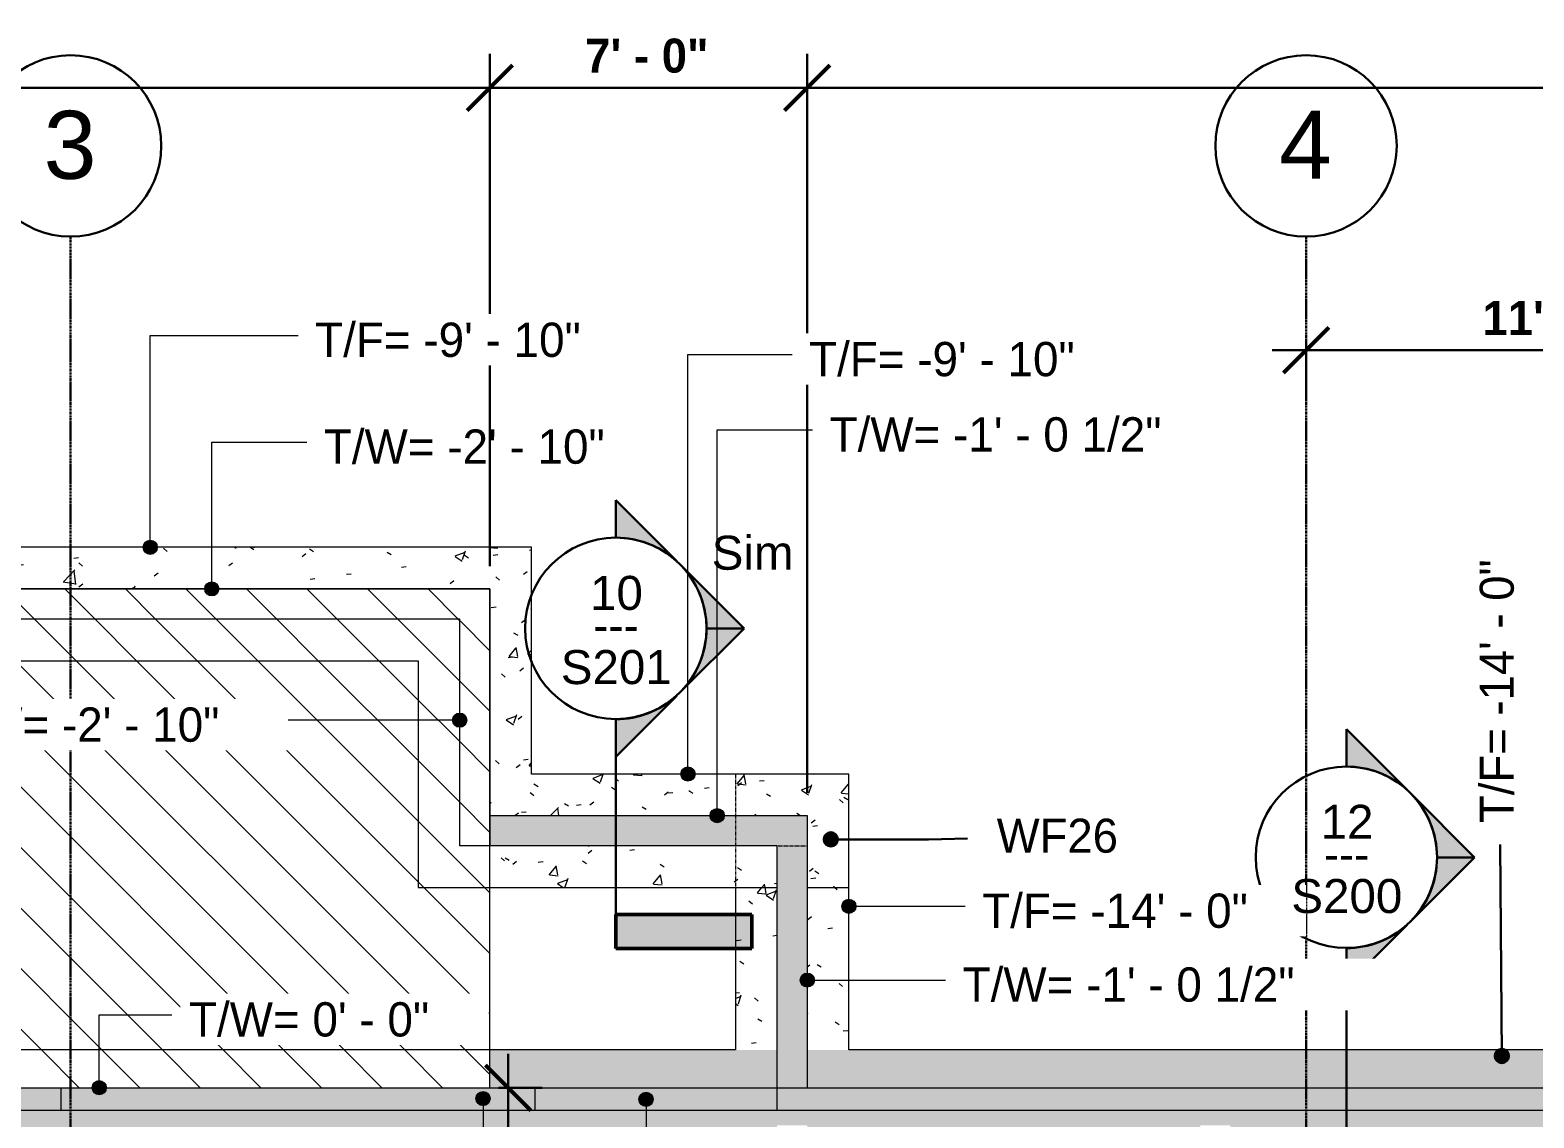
# Model space of a CAD drawing. Header units: inches. Extents: x -4164 to -1564, y 141 to 12367.
# Drawn here: x -2838 to -2440, y 12079.2 to 12367.1 of the extents above; entities that cross this region are included whole.
import ezdxf

# ---------------------------------------------------------------- set-up
doc = ezdxf.new("R2010")
doc.units = ezdxf.units.IN
doc.header["$MEASUREMENT"] = 0
doc.linetypes.add('Dash', pattern=[0.25, 0.125, -0.125])
doc.linetypes.add('Grid Line 1_2_', pattern=[0.875, 0.5, -0.125, 0.125, -0.125])
for name, color, linetype, lineweight in [('A-ANNO-DIMS', 211, 'Continuous', 9), ('A-ANNO-DIMS-96', 211, 'Continuous', 9), ('A-DETL-GENF', 92, 'Continuous', 9), ('A-DETL-THIN', 151, 'Continuous', 9), ('A-WALL', 113, 'Continuous', 13), ('A-WALL-HDLN', 110, 'Dash', 13), ('G-ANNO-DIMS', 111, 'Continuous', 9), ('G-ANNO-SYMB', 111, 'Continuous', 30), ('S-FNDN', 32, 'Continuous', 13), ('S-FNDN-HDLN', 4, 'Dash', 9), ('S-FNDN-IDEN', 2, 'Continuous', 30), ('S-GRID', 1, 'Continuous', 9), ('S-GRID-IDEN', 1, 'Continuous', 30)]:
    doc.layers.add(name, color=color, linetype=linetype, lineweight=lineweight)
doc.styles.add('Arial_1', font='arial.ttf', dxfattribs={"height": 18})
doc.styles.add('Arial_3', font='arial.ttf', dxfattribs={"height": 9})
doc.styles.add('Century Gothic', font='', dxfattribs={"height": 9})
doc.styles.add('Century Gothic_1', font='', dxfattribs={"height": 9.070866})
doc.styles.add('Century Gothic_B', font='', dxfattribs={"height": 9})
doc.styles.get('Century Gothic').set_extended_font_data('Century Gothic')
doc.styles.get('Century Gothic_1').set_extended_font_data('Century Gothic')
doc.styles.get('Century Gothic_B').set_extended_font_data('Century Gothic', bold=True)
doc.dimstyles.new('OD__1_4__Tol__', dxfattribs={"dimscale": 12, "dimtxt": 9.397514, "dimasz": 1, "dimexe": 0.75, "dimexo": 0.5, "dimgap": 0.125, "dimtad": 1, "dimrnd": 0.25, "dimzin": 1, "dimdsep": 46, "dimlunit": 4, "dimtxsty": 'Century Gothic_B', "dimblk1": 'OBLIQUE', "dimblk2": 'OBLIQUE', "dimsah": 1, "dimcen": 0.09, "dimdle": 0.75, "dimazin": 0, "dimtfac": 1, "dimtdec": 4, "dimtix": 1, "dimtmove": 0, "dimatfit": 3, "dimfxl": 1, "dimtvp": 1, "dimtfill": 1, "dimfrac": 2, "dimtolj": 1, "dimtzin": 0, "dimlwd": 30, "dimlwe": 30, "dimarcsym": 2})
pattern_1 = [(50, (0, 0), (27.5427, -2.40992), [2.88, -31.68]), (355, (0, 0), (-5.327844, 28.884266), [2.304, -25.344]), (100.451, (2.295, -0.2), (22.215316, 26.47393), [2.448, -26.924]), (46.184, (0, 7.68), (40.981875, -6.35642), [4.32, -47.52]), (96.636, (3.415, 7.15), (35.89075, 37.40619), [3.671, -40.386]), (351.184, (0, 7.68), (35.89097, 37.40622), [3.456, -38.016]), (21, (3.84, 5.76), (22.921036, -15.46073), [2.88, -31.68]), (326, (3.84, 5.76), (9.34353, 27.84574), [2.304, -25.344]), (71.451, (5.75, 4.472), (32.26477, 12.38442), [2.448, -26.924]), (37.5, (0, 0), (0.466855, 12.782707), [1.267, -23.77, 1.267, -24.461, -25.44]), (37.5, (0, 0), (0.466855, 12.782707), [-50.765, 1.267, -24.173]), (7.5, (0, 0), (10.10159, 15.14509), [1.267, -13.402, 1.267, -23.194, -9.696]), (7.5, (0, 0), (10.10159, 15.14509), [-39.13, 1.267, -8.429]), (327.5, (-8.563, 0), (20.499161, -0.86578), [1.267, -8.333, 1.267, -28.685, -39.744]), (327.5, (-8.563, 0), (20.499161, -0.86578), [-39.552, 1.267, -38.477]), (317.5, (-12.403, 0), (22.39478, 3.844288), [1.267, -11.213, 1.267, -18.624, -28.224]), (317.5, (-12.403, 0), (22.39478, 3.844288), [-32.371, 1.267, -26.957])]
pattern_2 = [(135, (0, 0), (-8.012227, -8.012227), [])]

# ---------------------------------------------------------------- blocks, each defined once
blk = doc.blocks.new('Grid - Grid Head - Circle-1738874-FOUNDATION PLAN')
at = {"layer": 'S-GRID-IDEN'}
for start, end in [(360, 180), (180, 360)]:
    blk.add_arc((0, 0), 0.25, start, end, dxfattribs=at)
blk = doc.blocks.new('DIMBLOCK21-FOUNDATION PLAN')
at = {"layer": 'A-ANNO-DIMS-96', "lineweight": 30}
for p, q in [((-2366.35, 12174.88), (-2366.35, 12291.33)), ((-2500.32, 12284.82), (-2500.32, 12273.33)), ((-2500.32, 12282.33), (-2500.32, 12284.82)), ((-2509.32, 12282.33), (-2366.35, 12282.33)), ((-2366.35, 12282.33), (-2366.35, 12174.88))]:
    blk.add_line(p, q, dxfattribs=at)
at = {"layer": 'A-ANNO-DIMS-96', "lineweight": 50}
for p, q in [((-2500.32, 12282.33), (-2494.32, 12288.33)), ((-2366.35, 12282.33), (-2360.35, 12288.33)), ((-2500.32, 12282.33), (-2506.32, 12276.33)), ((-2366.35, 12282.33), (-2372.35, 12276.33))]:
    blk.add_line(p, q, dxfattribs=at)
at = {"layer": 'A-ANNO-DIMS-96', "color": 0, "lineweight": 30, "insert": (-2453.63, 12295.37), "char_height": 9, "width": 48.6881, "attachment_point": 1, "line_spacing_factor": 0.984502, "style": 'Century Gothic_B', "bg_fill": 3, "box_fill_scale": 1.25, "bg_fill_color": 256, "bg_fill_true_color": 13158600, "bg_fill_transparency": 0}
blk.add_mtext('11\' - 2"', dxfattribs=at)
blk = doc.blocks.new('_Oblique')
at = {"color": 0, "linetype": 'ByBlock', "lineweight": -2}
blk.add_line((-0.5, -0.5), (0.5, 0.5), dxfattribs=at)
blk = doc.blocks.new('Drafting View - Section Head - Filled-1738293-FOUNDATION PLAN')
at = {"layer": 'G-ANNO-SYMB', "lineweight": 9}
h = blk.add_hatch(color=256, dxfattribs=at)
edge = h.paths.add_edge_path(flags=0)
edge.add_line((-0.4268, 0.1768), (-0.25, 0.3536))
edge.add_line((-0.25, 0.3536), (-0.25, 0.25))
edge.add_arc((-0.25, 0), 0.25, 90, 135)
h = blk.add_hatch(color=256, dxfattribs=at)
edge = h.paths.add_edge_path(flags=0)
edge.add_arc((-0.25, 0), 0.25, 45, 90)
edge.add_line((-0.25, 0.25), (-0.25, 0.3536))
edge.add_line((-0.25, 0.3536), (-0.0732, 0.1768))
h = blk.add_hatch(color=256, dxfattribs=at)
edge = h.paths.add_edge_path(flags=0)
edge.add_arc((-0.25, 0), 0.2503, 137.9216, 180)
edge.add_line((-0.5003, 0), (-0.6036, 0))
edge.add_line((-0.6036, 0), (-0.4358, 0.1678))
h = blk.add_hatch(color=256, dxfattribs=at)
edge = h.paths.add_edge_path(flags=0)
edge.add_line((-0.0642, 0.1678), (0.1036, 0))
edge.add_line((0.1036, 0), (0.0003, 0))
edge.add_arc((-0.25, 0), 0.2503, 0, 42.0784)
at = {"layer": 'G-ANNO-SYMB'}
for p, q in [((-0.25, 0.3536), (-0.4268, 0.1768)), ((-0.25, 0.25), (-0.25, 0.3536)), ((-0.0732, 0.1768), (-0.25, 0.3536)), ((-0.25, 0.3536), (-0.25, 0.25)), ((-0.4358, 0.1678), (-0.6036, 0)), ((0.1036, 0), (-0.0642, 0.1678)), ((-0.6036, 0), (-0.5003, 0)), ((0.0003, 0), (0.1036, 0))]:
    blk.add_line(p, q, dxfattribs=at)
for centre, radius, start, end in [((-0.2503, 0), 0.25, 360, 180), ((-0.25, 0), 0.25, 90, 135), ((-0.25, 0), 0.25, 45, 90), ((-0.25, 0), 0.2503, 137.9216, 180), ((-0.25, 0), 0.2503, 0, 42.0784), ((-0.2503, 0), 0.25, 180, 360)]:
    blk.add_arc(centre, radius, start, end, dxfattribs=at)
blk = doc.blocks.new('DIMBLOCK33-FOUNDATION PLAN')
at = {"layer": 'A-ANNO-DIMS-96', "lineweight": 30}
for p, q in [((-2711.54, 11832.19), (-2711.54, 12096.19)), ((-2714.03, 12087.19), (-2702.54, 12087.19)), ((-2711.54, 12087.19), (-2714.03, 12087.19)), ((-2642.32, 11841.19), (-2720.54, 11841.19)), ((-2711.54, 11841.19), (-2642.32, 11841.19))]:
    blk.add_line(p, q, dxfattribs=at)
at = {"layer": 'A-ANNO-DIMS-96', "lineweight": 50}
for p, q in [((-2711.54, 12087.19), (-2717.54, 12093.19)), ((-2711.54, 12087.19), (-2705.54, 12081.19)), ((-2711.54, 11841.19), (-2717.54, 11847.19)), ((-2711.54, 11841.19), (-2705.54, 11835.19))]:
    blk.add_line(p, q, dxfattribs=at)
at = {"layer": 'A-ANNO-DIMS-96', "color": 0, "lineweight": 30, "insert": (-2724.58, 11943.9), "char_height": 9, "width": 48.6881, "attachment_point": 1, "rotation": 90, "line_spacing_factor": 0.984502, "style": 'Century Gothic_B', "bg_fill": 3, "box_fill_scale": 1.25, "bg_fill_color": 256, "bg_fill_true_color": 13158600, "bg_fill_transparency": 0}
blk.add_mtext('20\' - 6"', dxfattribs=at)
blk = doc.blocks.new('DIMBLOCK39-FOUNDATION PLAN')
at = {"layer": 'A-ANNO-DIMS-96', "lineweight": 30}
for p, q in [((-3088.32, 12225.19), (-3088.32, 12360.78)), ((-2716.32, 12225.19), (-2716.32, 12360.78)), ((-3088.32, 12351.78), (-2716.32, 12351.78)), ((-3088.32, 12351.78), (-3088.32, 12225.19)), ((-2716.32, 12351.78), (-2716.32, 12225.19))]:
    blk.add_line(p, q, dxfattribs=at)
at = {"layer": 'A-ANNO-DIMS-96', "lineweight": 50}
for p, q in [((-3088.32, 12351.78), (-3082.32, 12357.78)), ((-2716.32, 12351.78), (-2710.32, 12357.78)), ((-3088.32, 12351.78), (-3094.32, 12345.78)), ((-2716.32, 12351.78), (-2722.32, 12345.78))]:
    blk.add_line(p, q, dxfattribs=at)
at = {"layer": 'A-ANNO-DIMS-96', "color": 0, "lineweight": 30, "insert": (-2922.61, 12364.81), "char_height": 9, "width": 48.6881, "attachment_point": 1, "line_spacing_factor": 0.984502, "style": 'Century Gothic_B', "bg_fill": 3, "box_fill_scale": 1.25, "bg_fill_color": 256, "bg_fill_true_color": 13158600, "bg_fill_transparency": 0}
blk.add_mtext('31\' - 0"', dxfattribs=at)
blk = doc.blocks.new('DIMBLOCK40-FOUNDATION PLAN')
at = {"layer": 'A-ANNO-DIMS-96', "lineweight": 30}
for p, q in [((-2716.32, 12225.19), (-2716.32, 12360.78)), ((-2632.32, 12165.19), (-2632.32, 12360.78)), ((-2716.32, 12351.78), (-2632.32, 12351.78)), ((-2716.32, 12351.78), (-2716.32, 12225.19)), ((-2632.32, 12351.78), (-2632.32, 12165.19))]:
    blk.add_line(p, q, dxfattribs=at)
at = {"layer": 'A-ANNO-DIMS-96', "lineweight": 50}
for p, q in [((-2716.32, 12351.78), (-2710.32, 12357.78)), ((-2632.32, 12351.78), (-2626.32, 12357.78)), ((-2716.32, 12351.78), (-2722.32, 12345.78)), ((-2632.32, 12351.78), (-2638.32, 12345.78))]:
    blk.add_line(p, q, dxfattribs=at)
at = {"layer": 'A-ANNO-DIMS-96', "color": 0, "lineweight": 30, "insert": (-2691.11, 12364.81), "char_height": 9, "width": 40.2751, "attachment_point": 1, "line_spacing_factor": 0.984502, "style": 'Century Gothic_B', "bg_fill": 3, "box_fill_scale": 1.25, "bg_fill_color": 256, "bg_fill_true_color": 13158600, "bg_fill_transparency": 0}
blk.add_mtext('7\' - 0"', dxfattribs=at)
blk = doc.blocks.new('DIMBLOCK41-FOUNDATION PLAN')
at = {"layer": 'A-ANNO-DIMS-96', "lineweight": 30}
for p, q in [((-2632.32, 12165.19), (-2632.32, 12360.78)), ((-1943.32, 12093.19), (-1943.32, 12360.78)), ((-2632.32, 12351.78), (-1934.32, 12351.78)), ((-2632.32, 12351.78), (-2632.32, 12165.19)), ((-1943.32, 12351.78), (-1943.32, 12093.19))]:
    blk.add_line(p, q, dxfattribs=at)
at = {"layer": 'A-ANNO-DIMS-96', "lineweight": 50}
for p, q in [((-2632.32, 12351.78), (-2626.32, 12357.78)), ((-1943.32, 12351.78), (-1937.32, 12357.78)), ((-2632.32, 12351.78), (-2638.32, 12345.78)), ((-1943.32, 12351.78), (-1949.32, 12345.78))]:
    blk.add_line(p, q, dxfattribs=at)
at = {"layer": 'A-ANNO-DIMS-96', "color": 0, "lineweight": 30, "insert": (-2308.11, 12364.81), "char_height": 9, "width": 48.6881, "attachment_point": 1, "line_spacing_factor": 0.984502, "style": 'Century Gothic_B', "bg_fill": 3, "box_fill_scale": 1.25, "bg_fill_color": 256, "bg_fill_true_color": 13158600, "bg_fill_transparency": 0}
blk.add_mtext('57\' - 5"', dxfattribs=at)
blk = doc.blocks.new('Section - 3_32_ x 3_8_-1738294-FOUNDATION PLAN')
at = {"layer": 'G-ANNO-SYMB', "lineweight": 9}
blk.add_hatch(color=256, dxfattribs=at).paths.add_polyline_path([(0, 0.375), (0, 0), (-0.09375, 0), (-0.09375, 0.375)], flags=0)
at = {"layer": 'G-ANNO-SYMB', "lineweight": 50}
for p, q in [((0, 0.375), (-0.09375, 0.375)), ((-0.09375, 0.375), (-0.09375, 0)), ((0, 0), (0, 0.375)), ((-0.09375, 0), (0, 0))]:
    blk.add_line(p, q, dxfattribs=at)
blk = doc.blocks.new('Section - Section Head - Filled-1738293-FOUNDATION PLAN')
at = {"layer": 'G-ANNO-SYMB', "lineweight": 9}
h = blk.add_hatch(color=256, dxfattribs=at)
edge = h.paths.add_edge_path(flags=0)
edge.add_line((-0.4268, 0.1768), (-0.25, 0.3536))
edge.add_line((-0.25, 0.3536), (-0.25, 0.25))
edge.add_arc((-0.25, 0), 0.25, 90, 135)
h = blk.add_hatch(color=256, dxfattribs=at)
edge = h.paths.add_edge_path(flags=0)
edge.add_arc((-0.25, 0), 0.25, 45, 90)
edge.add_line((-0.25, 0.25), (-0.25, 0.3536))
edge.add_line((-0.25, 0.3536), (-0.0732, 0.1768))
h = blk.add_hatch(color=256, dxfattribs=at)
edge = h.paths.add_edge_path(flags=0)
edge.add_arc((-0.25, 0), 0.2503, 137.9216, 180)
edge.add_line((-0.5003, 0), (-0.6036, 0))
edge.add_line((-0.6036, 0), (-0.4358, 0.1678))
h = blk.add_hatch(color=256, dxfattribs=at)
edge = h.paths.add_edge_path(flags=0)
edge.add_line((-0.0642, 0.1678), (0.1036, 0))
edge.add_line((0.1036, 0), (0.0003, 0))
edge.add_arc((-0.25, 0), 0.2503, 0, 42.0784)
at = {"layer": 'G-ANNO-SYMB'}
for p, q in [((-0.25, 0.3536), (-0.4268, 0.1768)), ((-0.25, 0.25), (-0.25, 0.3536)), ((-0.0732, 0.1768), (-0.25, 0.3536)), ((-0.25, 0.3536), (-0.25, 0.25)), ((-0.4358, 0.1678), (-0.6036, 0)), ((0.1036, 0), (-0.0642, 0.1678)), ((-0.6036, 0), (-0.5003, 0)), ((0.0003, 0), (0.1036, 0))]:
    blk.add_line(p, q, dxfattribs=at)
for centre, radius, start, end in [((-0.2503, 0), 0.25, 360, 180), ((-0.25, 0), 0.25, 90, 135), ((-0.25, 0), 0.25, 45, 90), ((-0.25, 0), 0.2503, 137.9216, 180), ((-0.25, 0), 0.2503, 0, 42.0784), ((-0.2503, 0), 0.25, 180, 360)]:
    blk.add_arc(centre, radius, start, end, dxfattribs=at)

msp = doc.modelspace()

# ---------------------------------------------------------------- hatches: boundary and pattern name
at = {"layer": 'A-DETL-GENF'}
h = msp.add_hatch(dxfattribs=at)
h.set_pattern_fill('FP_49', color=250, style=0, pattern_type=2)
h.set_pattern_definition(pattern_2)
h.paths.add_polyline_path([(-3144.32374, 12087.1894), (-3136.32374, 12087.1894), (-3136.32374, 12151.1894), (-3080.32374, 12151.1894), (-3080.32374, 12211.1894), (-2724.32374, 12211.1894), (-2724.32374, 12151.1894), (-2716.32374, 12151.1894), (-2716.32374, 12219.1894), (-3088.32374, 12219.1894), (-3088.32374, 12159.1894), (-3144.32374, 12159.1894), (-3144.32374, 12096.53851)], flags=0)
h = msp.add_hatch(dxfattribs=at)
h.set_pattern_fill('FP_49', color=250, style=0, pattern_type=2)
h.set_pattern_definition(pattern_2)
h.paths.add_polyline_path([(-2716.32374, 12087.1894), (-2716.32374, 12097.1894), (-3125.32374, 12097.1894), (-3125.32374, 12140.1894), (-3069.32374, 12140.1894), (-3069.32374, 12200.1894), (-2735.32374, 12200.1894), (-2735.32374, 12140.1894), (-2716.32374, 12140.1894), (-2716.32374, 12151.1894), (-2724.32374, 12151.1894), (-2724.32374, 12211.1894), (-3080.32374, 12211.1894), (-3080.32374, 12151.1894), (-3136.32374, 12151.1894), (-3136.32374, 12087.1894), (-2829.92374, 12087.1894)], flags=0)
h = msp.add_hatch(dxfattribs=at)
h.set_pattern_fill('FP_49', color=250, style=0, pattern_type=2)
h.set_pattern_definition(pattern_2)
h.paths.add_polyline_path([(-3099.32374, 12097.1894), (-2716.32374, 12097.1894), (-2716.32374, 12140.1894), (-2735.32374, 12140.1894), (-2735.32374, 12200.1894), (-3069.32374, 12200.1894), (-3069.32374, 12140.1894), (-3125.32374, 12140.1894), (-3125.32374, 12097.1894)], flags=0)
at = {"layer": 'A-WALL'}
for points in [[(-2632.32374, 12151.1894), (-2632.32374, 12159.1894), (-2716.32374, 12159.1894), (-2716.32374, 12151.1894), (-2640.32374, 12151.1894)], [(-2640.32374, 12087.1894), (-2632.32374, 12087.1894), (-2632.32374, 12151.1894), (-2640.32374, 12151.1894), (-2640.32374, 12097.1894)]]:
    msp.add_hatch(color=256, dxfattribs=at).paths.add_polyline_path(points, flags=0)
at = {"layer": 'G-ANNO-DIMS'}
h = msp.add_hatch(color=256, dxfattribs=at)
edge = h.paths.add_edge_path(flags=0)
edge.add_arc((-2789.9405, 12219.1894), 1.875, 0, 360)
h = msp.add_hatch(color=256, dxfattribs=at)
edge = h.paths.add_edge_path(flags=0)
edge.add_arc((-2724.32374, 12184.44274), 1.875, 0, 360)
h = msp.add_hatch(color=256, dxfattribs=at)
edge = h.paths.add_edge_path(flags=0)
edge.add_arc((-2656.18878, 12159.1894), 1.875, 0, 360)
h = msp.add_hatch(color=256, dxfattribs=at)
edge = h.paths.add_edge_path(flags=0)
edge.add_arc((-2632.32374, 12115.65859), 1.875, 0, 360)
h = msp.add_hatch(color=256, dxfattribs=at)
edge = h.paths.add_edge_path(flags=0)
edge.add_arc((-2819.7437, 12087.1894), 1.875, 0, 360)
at = {"layer": 'S-FNDN', "lineweight": 9}
h = msp.add_hatch(dxfattribs=at)
h.set_pattern_fill('FP_6', color=256, style=0, pattern_type=2)
h.set_pattern_definition(pattern_1)
h.paths.add_polyline_path([(-2716.32374, 12200.1894), (-2705.32374, 12200.1894), (-2705.32374, 12230.1894), (-3069.32374, 12230.1894), (-3069.32374, 12219.1894), (-2716.32374, 12219.1894), (-2716.32374, 12211.1894)], flags=0)
h = msp.add_hatch(dxfattribs=at)
h.set_pattern_fill('FP_6', color=256, style=0, pattern_type=2)
h.set_pattern_definition(pattern_1)
h.paths.add_polyline_path([(-2705.32374, 12140.1894), (-2705.32374, 12151.1894), (-2716.32374, 12151.1894), (-2716.32374, 12140.1894)], flags=0)
h.paths.add_polyline_path([(-2705.32374, 12159.1894), (-2705.32374, 12200.1894), (-2716.32374, 12200.1894), (-2716.32374, 12159.1894)], flags=0)
h = msp.add_hatch(dxfattribs=at)
h.set_pattern_fill('FP_6', color=256, style=0, pattern_type=2)
h.set_pattern_definition(pattern_1)
h.paths.add_polyline_path([(-2632.32374, 12140.1894), (-2621.32374, 12140.1894), (-2621.32374, 12170.1894), (-2705.32374, 12170.1894), (-2705.32374, 12159.1894), (-2632.32374, 12159.1894), (-2632.32374, 12151.1894)], flags=0)
h.paths.add_polyline_path([(-2640.32374, 12140.1894), (-2640.32374, 12151.1894), (-2705.32374, 12151.1894), (-2705.32374, 12140.1894), (-2648.32374, 12140.1894)], flags=0)
h = msp.add_hatch(dxfattribs=at)
h.set_pattern_fill('FP_6', color=256, style=0, pattern_type=2)
h.set_pattern_definition(pattern_1)
h.paths.add_polyline_path([(-2648.32374, 12097.1894), (-2640.32374, 12097.1894), (-2640.32374, 12140.1894), (-2651.32374, 12140.1894), (-2651.32374, 12097.1894)], flags=0)
h.paths.add_polyline_path([(-2632.32374, 12097.1894), (-2621.32374, 12097.1894), (-2621.32374, 12140.1894), (-2632.32374, 12140.1894), (-2632.32374, 12100.21692)], flags=0)
h = msp.add_hatch(dxfattribs=at)
h.set_pattern_fill('FP_6', color=256, style=0, pattern_type=2)
h.set_pattern_definition(pattern_1)
h.paths.add_polyline_path([(-3842.32374, 12067.1894), (-3829.32374, 12067.1894), (-3829.32374, 12087.1894), (-3144.32374, 12087.1894), (-3144.32374, 12097.1894), (-3842.32374, 12097.1894), (-3842.32374, 12079.20469)], flags=0)
h.paths.add_polyline_path([(-3806.32374, 12067.1894), (-3011.13624, 12067.1894), (-3011.13624, 12077.1894), (-3819.32374, 12077.1894), (-3819.32374, 12067.1894)], flags=0)
h.paths.add_polyline_path([(-3005.13624, 12067.1894), (-2873.76124, 12067.1894), (-2873.76124, 12077.1894), (-3005.13624, 12077.1894)], flags=0)
h.paths.add_polyline_path([(-2648.32374, 12067.1894), (-2640.32374, 12067.1894), (-2640.32374, 12077.1894), (-2867.76124, 12077.1894), (-2867.76124, 12067.1894), (-2694.32374, 12067.1894)], flags=0)
h.paths.add_polyline_path([(-2160.32374, 12067.1894), (-1968.32374, 12067.1894), (-1968.32374, 12077.1894), (-2520.32374, 12077.1894), (-2520.32374, 12067.1894), (-2186.32374, 12067.1894)], flags=0)
h.paths.add_polyline_path([(-2624.32374, 12067.1894), (-2528.32374, 12067.1894), (-2528.32374, 12077.1894), (-2632.32374, 12077.1894), (-2632.32374, 12067.1894)], flags=0)
h.paths.add_polyline_path([(-2704.32374, 12087.1894), (-2640.32374, 12087.1894), (-2640.32374, 12097.1894), (-2716.32374, 12097.1894), (-2716.32374, 12087.1894)], flags=0)
h.paths.add_polyline_path([(-2349.92374, 12087.1894), (-1968.32374, 12087.1894), (-1968.32374, 12097.1894), (-2632.32374, 12097.1894), (-2632.32374, 12087.1894), (-2352.25165, 12087.1894)], flags=0)
at = {"layer": 'S-FNDN'}
for points in [[(-2838.32374, 12081.1894), (-2829.92374, 12081.1894), (-2829.92374, 12087.1894), (-2870.76124, 12087.1894), (-2870.76124, 12081.1894)], [(-2829.92374, 12081.1894), (-2704.32374, 12081.1894), (-2704.32374, 12087.1894), (-2829.92374, 12087.1894)], [(-2649.72374, 12081.1894), (-2640.32374, 12081.1894), (-2640.32374, 12087.1894), (-2704.32374, 12087.1894), (-2704.32374, 12081.1894), (-2694.32374, 12081.1894)], [(-2563.1904, 12081.1894), (-2349.92374, 12081.1894), (-2349.92374, 12087.1894), (-2640.32374, 12087.1894), (-2640.32374, 12081.1894), (-2574.75415, 12081.1894)], [(-3823.32374, 12077.1894), (-2186.32374, 12077.1894), (-2186.32374, 12081.1894), (-3823.32374, 12081.1894)]]:
    msp.add_hatch(color=256, dxfattribs=at).paths.add_polyline_path(points, flags=0)
at = {"layer": 'S-FNDN-IDEN'}
h = msp.add_hatch(color=256, dxfattribs=at)
edge = h.paths.add_edge_path(flags=0)
edge.add_arc((-2448.49453, 12095.58569), 1.875, 0, 360)

# ---------------------------------------------------------------- linework, layer by layer
at = {"layer": 'A-DETL-THIN'}
for p, q in [((-2716.32374, 12219.1894), (-3088.32374, 12219.1894)), ((-2716.32374, 12087.1894), (-2716.32374, 12219.1894)), ((-3144.32374, 12087.1894), (-2716.32374, 12087.1894))]:
    msp.add_line(p, q, dxfattribs=at)
at = {"layer": 'A-WALL'}
for p, q in [((-3088.32374, 12219.1894), (-2716.32374, 12219.1894)), ((-2716.32374, 12219.1894), (-2716.32374, 12151.1894)), ((-2724.32374, 12211.1894), (-3080.32374, 12211.1894)), ((-2724.32374, 12151.1894), (-2724.32374, 12211.1894)), ((-2716.32374, 12159.1894), (-2632.32374, 12159.1894)), ((-2632.32374, 12159.1894), (-2632.32374, 12087.1894)), ((-2640.32374, 12151.1894), (-2724.32374, 12151.1894)), ((-2640.32374, 12087.1894), (-2640.32374, 12151.1894))]:
    msp.add_line(p, q, dxfattribs=at)
at = {"layer": 'A-WALL-HDLN'}
msp.add_line((-2640.32178, 12151.1894), (-2632.32374, 12151.1894), dxfattribs=at)
at = {"layer": 'G-ANNO-DIMS'}
for p, q in [((-2656.18878, 12261.24318), (-2630.9264, 12261.24318)), ((-2656.18878, 12159.1894), (-2656.18878, 12261.24318)), ((-2789.9405, 12258.0149), (-2764.79225, 12258.0149)), ((-2789.9405, 12219.1894), (-2789.9405, 12258.0149)), ((-2767.79356, 12184.44274), (-2782.58354, 12184.44274)), ((-2724.32374, 12184.44274), (-2767.79356, 12184.44274)), ((-2632.32374, 12115.65859), (-2606.27248, 12115.65859)), ((-2606.27248, 12115.65859), (-2595.70821, 12115.65859)), ((-2819.7437, 12106.44068), (-2800.47885, 12106.44068)), ((-2819.7437, 12087.1894), (-2819.7437, 12106.44068))]:
    msp.add_line(p, q, dxfattribs=at)
for centre in [(-2789.9405, 12219.1894), (-2724.32374, 12184.44274), (-2656.18878, 12159.1894), (-2632.32374, 12115.65859), (-2819.7437, 12087.1894)]:
    msp.add_circle(centre, 1.875, dxfattribs=at)
at = {"layer": 'G-ANNO-SYMB'}
msp.add_line((-2489.64301, 12124.13517), (-2489.64301, 12024.63713), dxfattribs=at)
at = {"layer": 'S-FNDN', "color": 253}
for p, q in [((-2705.32374, 12230.1894), (-3099.32374, 12230.1894)), ((-2705.32374, 12170.1894), (-2705.32374, 12230.1894)), ((-3069.32374, 12200.1894), (-2735.32374, 12200.1894)), ((-2735.32374, 12200.1894), (-2735.32374, 12140.1894)), ((-2621.32374, 12170.1894), (-2705.32374, 12170.1894)), ((-2621.32374, 12097.1894), (-2621.32374, 12170.1894)), ((-2735.32374, 12140.1894), (-2640.32374, 12140.1894)), ((-2651.32374, 12140.1894), (-2651.32374, 12097.1894)), ((-2632.32374, 12140.1894), (-2621.32374, 12140.1894)), ((-2651.32374, 12097.1894), (-3125.32374, 12097.1894)), ((-1968.32374, 12097.1894), (-2621.32374, 12097.1894))]:
    msp.add_line(p, q, dxfattribs=at)
at = {"layer": 'S-FNDN'}
for p, q in [((-2870.76124, 12087.1894), (-2186.32374, 12087.1894)), ((-2829.92374, 12087.1894), (-2829.92374, 12081.1894)), ((-2704.32374, 12081.1894), (-2704.32374, 12087.1894)), ((-2640.32374, 12081.1894), (-2640.32374, 12087.1894)), ((-2186.32374, 12081.1894), (-2983.52374, 12081.1894))]:
    msp.add_line(p, q, dxfattribs=at)
at = {"layer": 'S-FNDN-HDLN'}
for p, q in [((-2651.32374, 12170.1894), (-2651.32374, 12140.19135)), ((-2640.32374, 12151.1894), (-2632.32374, 12151.1894))]:
    msp.add_line(p, q, dxfattribs=at)
at = {"layer": 'S-FNDN-IDEN'}
msp.add_line((-2448.49453, 12095.58569), (-2448.98586, 12151.51325), dxfattribs=at)
msp.add_circle((-2448.49453, 12095.58569), 1.875, dxfattribs=at)
at = {"layer": 'S-GRID', "linetype": 'Grid Line 1_2_', "lineweight": 30}
for p, q in [((-2827.32374, 9772.6103), (-2827.32374, 12312.41399)), ((-2500.32374, 9772.6103), (-2500.32374, 12312.41399))]:
    msp.add_line(p, q, dxfattribs=at)

# ---------------------------------------------------------------- block references
at = {"layer": 'G-ANNO-SYMB', "extrusion": (0, 0, -1), "xscale": 95.99999999999994, "yscale": 95.99999999999994, "zscale": 95.99999999999994, "rotation": 90.00000000000053}
msp.add_blockref('Section - 3_32_ x 3_8_-1738294-FOUNDATION PLAN', (2683.00908, 12133.0388), dxfattribs=at)
at = {"layer": 'S-GRID-IDEN', "xscale": 95.99999999999994, "yscale": 95.99999999999994, "zscale": 95.99999999999994}
for p in [(-2827.32374, 12336.41399), (-2500.32374, 12336.41399)]:
    msp.add_blockref('Grid - Grid Head - Circle-1738874-FOUNDATION PLAN', p, dxfattribs=at)

# ---------------------------------------------------------------- texts
at = {"layer": 'G-ANNO-DIMS', "char_height": 9.0708661, "attachment_point": 1, "line_spacing_factor": 0.984502, "style": 'Century Gothic_1', "bg_fill": 3, "box_fill_scale": 1.25, "bg_fill_color": 256, "bg_fill_true_color": 13158600, "bg_fill_transparency": 0}
for s, insert, width in [('T/W= -2\' - 10"', (-2760.29225, 12261.3795), 90.2429993), ('T/W= -1\' - 0 1/2"', (-2626.4264, 12264.60778), 109.1099235)]:
    msp.add_mtext(s, dxfattribs=dict(at, insert=insert, width=width))
at = {"layer": 'G-ANNO-SYMB', "lineweight": 9, "char_height": 9, "attachment_point": 1}
for s, insert, width, style in [('12', (-2496.46004, 12162.04381), 16.968, 'Arial_3'), ('---', (-2495.61529, 12153.53711), 15.453, 'Century Gothic'), ('S200', (-2504.20808, 12142.40756), 35.754, 'Arial_3')]:
    msp.add_mtext(s, dxfattribs=dict(at, insert=insert, width=width, style=style))
at = {"layer": 'S-FNDN-IDEN', "lineweight": 9, "insert": (-2454.34602, 12157.23469), "char_height": 9, "width": 86.658, "attachment_point": 1, "rotation": 90, "style": 'Century Gothic'}
msp.add_mtext('T/F= -14\' - 0"', dxfattribs=at)
at = {"layer": 'S-GRID-IDEN', "lineweight": 9, "char_height": 18, "width": 16.968, "attachment_point": 1, "style": 'Arial_1'}
for s, insert in [('3', (-2834.45276, 12345.70193)), ('4', (-2507.45276, 12345.70193))]:
    msp.add_mtext(s, dxfattribs=dict(at, insert=insert))

# ---------------------------------------------------------------- next in the draw order: texts
at = {"layer": 'G-ANNO-DIMS', "char_height": 9.0708661, "attachment_point": 1, "line_spacing_factor": 0.984502, "style": 'Century Gothic_1', "bg_fill": 3, "box_fill_scale": 1.25, "bg_fill_color": 256, "bg_fill_true_color": 13158600, "bg_fill_transparency": 0}
for s, insert, width in [('T/W= -2\' - 10"', (-2862.28604, 12187.80734), 90.2429993), ('T/W= 0\' - 0"', (-2795.97885, 12109.80528), 77.0588835)]:
    msp.add_mtext(s, dxfattribs=dict(at, insert=insert, width=width))

# ---------------------------------------------------------------- next in the draw order: dimensions: what is measured, and where the dimension line sits
at = {"layer": 'A-ANNO-DIMS', "lineweight": 30}
for base, p1, p2, override, picture, middle in [((-2716.32374, 12351.77837), (-3088.32374, 12219.1894), (-2716.32374, 12219.1894), {"dimpost": '<>', "dimfxl": 372}, 'DIMBLOCK39-FOUNDATION PLAN', (-2902.32374, 12358.00475)), ((-2366.3533, 12282.33027), (-2500.32374, 12290.81555), (-2366.3533, 12168.87847), {"dimpost": '<>', "dimfxl": 181.153887}, 'DIMBLOCK21-FOUNDATION PLAN', (-2433.33852, 12288.44346))]:
    dim = msp.add_linear_dim(base=base, p1=p1, p2=p2, dimstyle='OD__1_4__Tol__', override=override, dxfattribs=at)
    dim.commit()
    dim.dimension.update_dxf_attribs({"geometry": picture, "text_midpoint": middle})
dim = msp.add_linear_dim(base=(-2711.5445, 12087.1894), p1=(-2636.32374, 11841.1894), p2=(-2720.02978, 12087.1894), angle=90, dimstyle='OD__1_4__Tol__', override={"dimpost": '<>', "dimfxl": 259.851308}, dxfattribs=at)
dim.commit()
dim.dimension.update_dxf_attribs({"geometry": 'DIMBLOCK33-FOUNDATION PLAN', "text_midpoint": (-2717.77088, 11964.1894)})

# ---------------------------------------------------------------- next in the draw order: hatches: boundary and pattern name
at = {"layer": 'G-ANNO-DIMS'}
h = msp.add_hatch(color=256, dxfattribs=at)
edge = h.paths.add_edge_path(flags=0)
edge.add_arc((-2806.23385, 12230.1894), 1.875, 0, 360)
h = msp.add_hatch(color=256, dxfattribs=at)
edge = h.paths.add_edge_path(flags=0)
edge.add_arc((-2718.14351, 12084.31915), 1.875, 0, 360)
h = msp.add_hatch(color=256, dxfattribs=at)
edge = h.paths.add_edge_path(flags=0)
edge.add_arc((-2675.00753, 12084.09831), 1.875, 0, 360)

# ---------------------------------------------------------------- next in the draw order: linework, layer by layer
for p, q in [((-2806.23385, 12286.28037), (-2767.09213, 12286.28037)), ((-2806.23385, 12230.1894), (-2806.23385, 12286.28037)), ((-2718.14351, 12084.31915), (-2718.14351, 12059.68001)), ((-2675.00753, 12084.09831), (-2675.00753, 12046.14583))]:
    msp.add_line(p, q, dxfattribs=at)
for centre in [(-2806.23385, 12230.1894), (-2718.14351, 12084.31915), (-2675.00753, 12084.09831)]:
    msp.add_circle(centre, 1.875, dxfattribs=at)

# ---------------------------------------------------------------- next in the draw order: block references
at = {"layer": 'G-ANNO-SYMB', "xscale": 95.99999999999994, "yscale": 95.99999999999994, "zscale": 95.99999999999994, "rotation": 269.9999999999996}
msp.add_blockref('Drafting View - Section Head - Filled-1738293-FOUNDATION PLAN', (-2489.64301, 12124.13517), dxfattribs=at)

# ---------------------------------------------------------------- next in the draw order: dimensions: what is measured, and where the dimension line sits
at = {"layer": 'A-ANNO-DIMS', "lineweight": 30}
dim = msp.add_linear_dim(base=(-2632.32374, 12351.77837), p1=(-2716.32374, 12219.1894), p2=(-2632.32374, 12159.1894), dimstyle='OD__1_4__Tol__', override={"dimpost": '<>', "dimfxl": 103.227903}, dxfattribs=at)
dim.commit()
dim.dimension.update_dxf_attribs({"geometry": 'DIMBLOCK40-FOUNDATION PLAN', "text_midpoint": (-2674.32374, 12358.00475)})

# ---------------------------------------------------------------- next in the draw order: hatches: boundary and pattern name
at = {"layer": 'G-ANNO-DIMS'}
h = msp.add_hatch(color=256, dxfattribs=at)
edge = h.paths.add_edge_path(flags=0)
edge.add_arc((-2663.92008, 12170.1894), 1.875, 0, 360)

# ---------------------------------------------------------------- next in the draw order: linework, layer by layer
msp.add_line((-2663.92008, 12170.1894), (-2663.92008, 12281.17132), dxfattribs=at)
msp.add_circle((-2663.92008, 12170.1894), 1.875, dxfattribs=at)
at = {"layer": 'G-ANNO-SYMB'}
msp.add_line((-2683.00908, 12184.71877), (-2683.00908, 12133.0388), dxfattribs=at)

# ---------------------------------------------------------------- next in the draw order: block references
at = {"layer": 'G-ANNO-SYMB', "xscale": 95.99999999999994, "yscale": 95.99999999999994, "zscale": 95.99999999999994, "rotation": 269.9999999999996}
msp.add_blockref('Section - Section Head - Filled-1738293-FOUNDATION PLAN', (-2683.00908, 12184.71877), dxfattribs=at)

# ---------------------------------------------------------------- next in the draw order: texts
at = {"layer": 'G-ANNO-DIMS', "char_height": 9.0708661, "attachment_point": 1, "line_spacing_factor": 0.984502, "style": 'Century Gothic_1', "bg_fill": 3, "box_fill_scale": 1.25, "bg_fill_color": 256, "bg_fill_true_color": 13158600, "bg_fill_transparency": 0}
for s, insert, width in [('T/F= -9\' - 10"', (-2762.59213, 12289.64497), 83.423629), ('T/W= -1\' - 0 1/2"', (-2591.20821, 12119.02319), 109.1099235)]:
    msp.add_mtext(s, dxfattribs=dict(at, insert=insert, width=width))
at = {"layer": 'G-ANNO-SYMB', "lineweight": 9, "char_height": 9, "attachment_point": 1}
for s, insert, width, style in [('10', (-2689.82612, 12222.6274), 16.968, 'Arial_3'), ('---', (-2688.98137, 12214.12071), 15.453, 'Century Gothic'), ('S201', (-2697.57415, 12202.99116), 35.754, 'Arial_3')]:
    msp.add_mtext(s, dxfattribs=dict(at, insert=insert, width=width, style=style))

# ---------------------------------------------------------------- next in the draw order: dimensions: what is measured, and where the dimension line sits
at = {"layer": 'A-ANNO-DIMS', "lineweight": 30}
dim = msp.add_linear_dim(base=(-1943.32374, 12351.77837), p1=(-2632.32374, 12159.1894), p2=(-1943.32374, 12087.1894), dimstyle='OD__1_4__Tol__', override={"dimpost": '<>', "dimfxl": 692.751759}, dxfattribs=at)
dim.commit()
dim.dimension.update_dxf_attribs({"geometry": 'DIMBLOCK41-FOUNDATION PLAN', "text_midpoint": (-2287.82374, 12357.89156)})

# ---------------------------------------------------------------- next in the draw order: hatches: boundary and pattern name
at = {"layer": 'G-ANNO-DIMS'}
h = msp.add_hatch(color=256, dxfattribs=at)
edge = h.paths.add_edge_path(flags=0)
edge.add_arc((-2621.32374, 12135.19529), 1.875, 0, 360)
at = {"layer": 'S-FNDN-IDEN'}
h = msp.add_hatch(color=256, dxfattribs=at)
edge = h.paths.add_edge_path(flags=0)
edge.add_arc((-2626.11648, 12152.89028), 1.875, 0, 360)

# ---------------------------------------------------------------- next in the draw order: linework, layer by layer
at = {"layer": 'G-ANNO-DIMS'}
for p, q in [((-2663.92008, 12281.17132), (-2636.36111, 12281.17132)), ((-2621.32374, 12135.19529), (-2603.38804, 12135.19529)), ((-2603.38804, 12135.19529), (-2590.5376, 12135.19529))]:
    msp.add_line(p, q, dxfattribs=at)
msp.add_circle((-2621.32374, 12135.19529), 1.875, dxfattribs=at)
at = {"layer": 'S-FNDN-IDEN'}
for p, q in [((-2626.11648, 12152.89028), (-2600.27575, 12152.89028)), ((-2600.27575, 12152.89028), (-2589.93946, 12153.13595))]:
    msp.add_line(p, q, dxfattribs=at)
msp.add_circle((-2626.11648, 12152.89028), 1.875, dxfattribs=at)

# ---------------------------------------------------------------- next in the draw order: texts
at = {"layer": 'G-ANNO-DIMS', "char_height": 9.0708661, "width": 83.423629, "attachment_point": 1, "line_spacing_factor": 0.984502, "style": 'Century Gothic_1', "bg_fill": 3, "box_fill_scale": 1.25, "bg_fill_color": 256, "bg_fill_true_color": 13158600, "bg_fill_transparency": 0}
for s, insert in [('T/F= -9\' - 10"', (-2631.86111, 12284.53592)), ('T/F= -14\' - 0"', (-2586.0376, 12138.55989))]:
    msp.add_mtext(s, dxfattribs=dict(at, insert=insert))
at = {"layer": 'G-ANNO-SYMB', "lineweight": 9, "insert": (-2657.6281, 12233.25912), "char_height": 9, "width": 26.664, "attachment_point": 1, "style": 'Arial_3'}
msp.add_mtext('Sim', dxfattribs=at)
at = {"layer": 'S-FNDN-IDEN', "lineweight": 9, "insert": (-2582.1918, 12158.37327), "char_height": 9, "width": 39.39, "attachment_point": 1, "style": 'Century Gothic'}
msp.add_mtext('WF26', dxfattribs=at)

doc.saveas('drawing.dxf')
